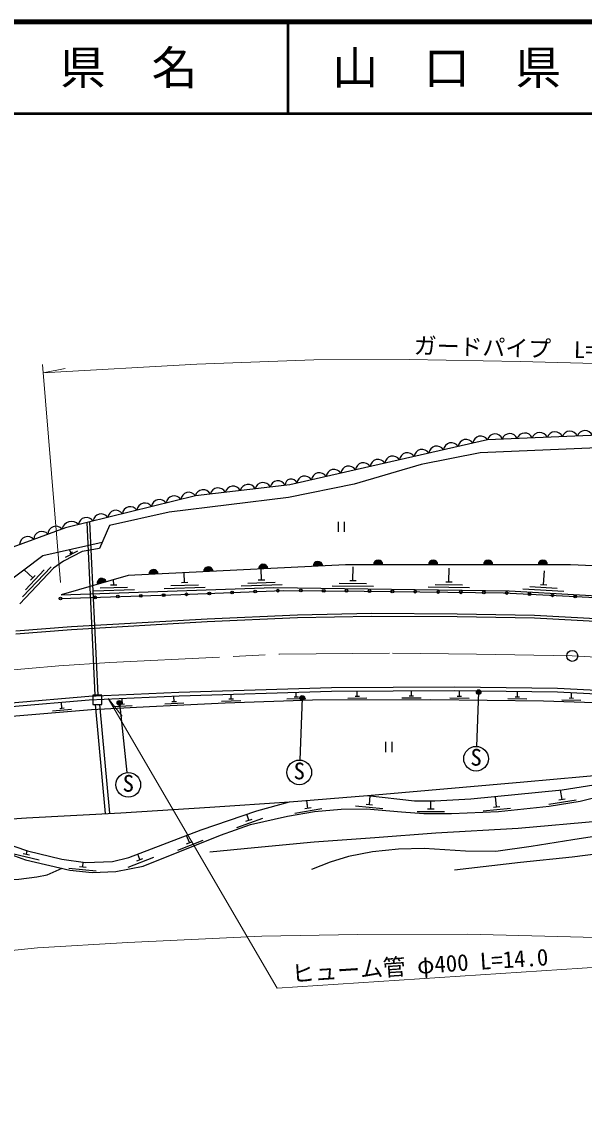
# Model space of a CAD drawing. Units: millimetres at full size, sheet at 1:1000; details may follow other scales. Extents: x 40000 to 680000, y 20000 to 380000.
# Drawn here: x 303953 to 365384, y 260178 to 380000 of the extents above; entities that cross this region are included whole.
import ezdxf
from ezdxf.enums import TextEntityAlignment as Align

# ---------------------------------------------------------------- set-up
doc = ezdxf.new("R2010")
doc.units = ezdxf.units.MM
doc.header["$LTSCALE"] = 1000
doc.linetypes.add('CHAIN', pattern=[18.5, 12, -1.5, 3.5, -1.5])
for name, color, linetype, lineweight in [('M-BGD', 7, 'Continuous', 25), ('M-BGD-EXST', 7, 'Continuous', 25), ('M-BMK', 2, 'CHAIN', 13), ('M-BMK-SRVR', 3, 'Continuous', 25), ('M-STR-HTXT', 7, 'Continuous', 13), ('M-TTL', 2, 'Continuous', 140), ('M-TTL-LINE', 7, 'Continuous', 50)]:
    doc.layers.add(name, color=color, linetype=linetype, lineweight=lineweight)
doc.layers.add('M-TTL-TXT', color=7, linetype='Continuous')
doc.styles.add('ＭＳ ゴシック', font='')
doc.styles.get('ＭＳ ゴシック').set_extended_font_data('MS Gothic')

msp = doc.modelspace()

# ---------------------------------------------------------------- hatches: boundary and pattern name
at = {"layer": 'M-BGD'}
for points in [[(343401, 320666), (342381, 320666, -0.41421), (342891, 321176, -0.41421)], [(349401, 320666), (348381, 320666, -0.41421), (348891, 321176, -0.41421)], [(354381, 320666, -0.41421), (354891, 321176, -0.41421), (355401, 320666)], [(360381, 320666, -0.41421), (360891, 321176, -0.41421), (361401, 320666)], [(317822, 319598, -0.41421), (318306, 320133, -0.41421), (318841, 319649)], [(324833, 319947), (323815, 319896, -0.41421), (324299, 320431, -0.41421)], [(329807, 320194, -0.41421), (330291, 320729, -0.41421), (330826, 320245)], [(335800, 320492, -1), (336819, 320542)], [(312196, 318515, -0.41421), (312545, 319146, -0.41421), (313176, 318797)]]:
    msp.add_hatch(color=256, dxfattribs=at).paths.add_polyline_path(points)
at = {"layer": 'M-BGD-EXST'}
for points in [[(354082, 306863, -1), (353642, 306624, -0.41421), (353742, 306963, -0.41421)], [(314819, 305680, -1), (314380, 305441, -0.41421), (314479, 305780, -0.41421)], [(334810, 306238, -1), (334371, 305999, -0.41421), (334471, 306338, -0.41421)]]:
    msp.add_hatch(color=256, dxfattribs=at).paths.add_polyline_path(points)

# ---------------------------------------------------------------- linework, layer by layer
at = {"layer": 'M-BGD'}
for p, q in [((311968, 306396), (311082, 325283)), ((312269, 306396), (311379, 325356)), ((338503, 325365), (338503, 324247)), ((339170, 325365), (339170, 324247)), ((308727, 321505), (310063, 322186)), ((309327, 321979), (309162, 322302)), ((309171, 321900), (309483, 322059)), ((304030, 317174), (307130, 320436)), ((305145, 319218), (304204, 320112)), ((304329, 317924), (306396, 320099)), ((330133, 319018), (330093, 320208)), ((340127, 318944), (340147, 320444)), ((350609, 318801), (350630, 320301)), ((360968, 318499), (361052, 319997)), ((304904, 318965), (305386, 319472)), ((313989, 318472), (313971, 319026)), ((321373, 318722), (322072, 318745)), ((321722, 318734), (321687, 319790)), ((328644, 318667), (331643, 318769)), ((329783, 319006), (330483, 319030)), ((339777, 318949), (340477, 318940)), ((350259, 318806), (350959, 318796)), ((311761, 317797), (316258, 317949)), ((312500, 318122), (315499, 318223)), ((313640, 318461), (314339, 318484)), ((319494, 318058), (323991, 318210)), ((320233, 318383), (323232, 318484)), ((327905, 318342), (332402, 318494)), ((337869, 318375), (342368, 318314)), ((338623, 318665), (341623, 318624)), ((348351, 318232), (352851, 318170)), ((349105, 318522), (352105, 318481)), ((358687, 318027), (363180, 317773)), ((359453, 318284), (362448, 318115)), ((360618, 318519), (361317, 318479)), ((340601, 306311), (340599, 306828)), ((346515, 306337), (346513, 306854)), ((351761, 306307), (351769, 306869)), ((358094, 306226), (358101, 306787)), ((308324, 304985), (308273, 305594)), ((314934, 305429), (314904, 306012)), ((319553, 305453), (321650, 305556)), ((320347, 305702), (320836, 305726)), ((320591, 305714), (320564, 306270)), ((325780, 305765), (327879, 305832)), ((326578, 306001), (327068, 306016)), ((326823, 306008), (326809, 306473)), ((332890, 305990), (334989, 306056)), ((333688, 306225), (334178, 306241)), ((333933, 306233), (333918, 306695)), ((339552, 306096), (341652, 306105)), ((340356, 306310), (340846, 306312)), ((345466, 306122), (347566, 306132)), ((346270, 306336), (346760, 306338)), ((350709, 306110), (352809, 306083)), ((351516, 306310), (352006, 306304)), ((357041, 306029), (359141, 306003)), ((357849, 306229), (358339, 306223)), ((362939, 305915), (365038, 305846)), ((363750, 306098), (364240, 306082)), ((363995, 306090), (364013, 306651)), ((307296, 304688), (309388, 304864)), ((308080, 304965), (308569, 305006)), ((311963, 305396), (313055, 293467)), ((312421, 305396), (313511, 293492)), ((313896, 305166), (315994, 305274)), ((314690, 305417), (315179, 305442)), ((343700, 301295), (343700, 300177)), ((344366, 301295), (344366, 300177)), ((362976, 295010), (362812, 296031)), ((335211, 294067), (335072, 294905)), ((341928, 294469), (342013, 295415)), ((348634, 293981), (348638, 294857)), ((355821, 294193), (355709, 295330)), ((361543, 294475), (364505, 294953)), ((362631, 294954), (363322, 295066)), ((333780, 293526), (336740, 294017)), ((334866, 294010), (335556, 294125)), ((340407, 294304), (343395, 294036)), ((341580, 294500), (342277, 294437)), ((347133, 293687), (350133, 293674)), ((348284, 293982), (348984, 293979)), ((354358, 293747), (357343, 294041)), ((355473, 294158), (356170, 294227)), ((327452, 291952), (330279, 292956)), ((328435, 292619), (329095, 292853)), ((328765, 292736), (328532, 293394)), ((320988, 289452), (323770, 290575)), ((321942, 290161), (322591, 290423)), ((322267, 290292), (321949, 291078)), ((302906, 289082), (305829, 288408)), ((304094, 289116), (304776, 288958)), ((304435, 289037), (304521, 289410)), ((316850, 288431), (316625, 289027)), ((310259, 287685), (310955, 287611)), ((310607, 287648), (310659, 288145)), ((315553, 287621), (318359, 288681)), ((316523, 288308), (317177, 288555)), ((309084, 287507), (312067, 287192))]:
    msp.add_line(p, q, dxfattribs=at)
for points in [[(458273, 332689), (441133, 336301), (418463, 339161), (410092, 339969), (407730, 340237), (397102, 339532), (392058, 337919), (369576, 334922), (354830, 334322), (333219, 329416), (322911, 328198), (308724, 324702), (292891, 318917), (284563, 318755)], [(370278, 333573), (354046, 332891), (347598, 331631), (340244, 329458), (333070, 328027), (320041, 326428), (313533, 324955), (312441, 322436), (310544, 322095), (308497, 321051), (307392, 320277), (303707, 316398)], [(312731, 323105), (306237, 321643), (301943, 318408), (290271, 317775), (282614, 317371), (262337, 314671), (255288, 313718), (253989, 312954), (237806, 309718), (220036, 306315), (200798, 302603), (197495, 299776), (176759, 300099), (182374, 298196), (184856, 297865), (185414, 297345)], [(381224, 319882), (363891, 320666), (339306, 320666), (315569, 319486), (308249, 317378), (331476, 318163), (357197, 317811), (403331, 315203)], [(308173, 316972), (321314, 317408), (332515, 317851), (341353, 317793), (356596, 317591), (365892, 317117), (377866, 316253), (403324, 314790), (406832, 314522)], [(412028, 311391), (400092, 312354), (390724, 313122), (381051, 313802), (373791, 314355), (367316, 314713), (359961, 315125), (351515, 315268), (342162, 315322), (334060, 315165), (324190, 314728), (309356, 313864), (303281, 313392)], [(412003, 311092), (400068, 312055), (390701, 312823), (381029, 313502), (373772, 314056), (367299, 314413), (359950, 314825), (351511, 314968), (342164, 315021), (334070, 314865), (324205, 314428), (309376, 313565), (303304, 313093)], [(543352, 244088), (533244, 255001), (523348, 264771), (516364, 270381), (509016, 275658), (500840, 280784), (495212, 283815), (481526, 290266), (473186, 293388), (464706, 295917), (456332, 298054), (446938, 299776), (430767, 302060), (427511, 302476), (416775, 303456), (401987, 304304), (385310, 305781), (374578, 306500), (362496, 307131), (351254, 307276), (337772, 307215), (321110, 306696), (311275, 306247), (302789, 305536)], [(543035, 243841), (532957, 254723), (523081, 264472), (516122, 270062), (508793, 275325), (500639, 280438), (495032, 283458), (481370, 289897), (473058, 293008), (464600, 295531), (456246, 297663), (446874, 299381), (430714, 301664), (427468, 302079), (416745, 303057), (401958, 303905), (385279, 305383), (374554, 306100), (362483, 306731), (351253, 306876), (337779, 306815), (321126, 306296), (311301, 305848), (302829, 305138)], [(270005, 280562), (269246, 284247), (269113, 288438), (267620, 292711), (267754, 299326), (277176, 300971), (287309, 302347), (302422, 304079), (311545, 304844), (317897, 305171), (326176, 305578), (335693, 305879), (348634, 305937), (360958, 305779), (368786, 305524), (377200, 305018), (392566, 303871), (400225, 303130), (402728, 302867), (402327, 300746)], [(341712, 295450), (358808, 296951), (371783, 298083), (373606, 298164), (386854, 299392), (402327, 300746), (403602, 300407), (403557, 299410), (409056, 299723), (416773, 298895), (420512, 299231), (423479, 298078), (430663, 298816), (437318, 298584), (438302, 297433), (439815, 297769), (443831, 296812), (447000, 298633), (450848, 298195), (451861, 296274), (455378, 295234), (459611, 291009), (464764, 286649)], [(324489, 289274), (329356, 289764), (335886, 290365), (342512, 290839), (349180, 291345), (358168, 291868), (367167, 292659), (375262, 293751), (378565, 294572), (387030, 296408), (393719, 297547), (396627, 298037), (403319, 298606), (407855, 298670), (412350, 298669)], [(301885, 290320), (301494, 289425), (304332, 288414), (309189, 287295), (311611, 287039), (314232, 287137), (317207, 287708), (325643, 291116), (328921, 292261), (332983, 293191), (335918, 293678), (338841, 293958), (341615, 293995), (345415, 293654), (347888, 293484), (350887, 293471), (356044, 293703), (361565, 294276), (364963, 294824), (369085, 295837), (372388, 297226), (373606, 298164)], [(333176, 294749), (341712, 295450), (346849, 294857), (349058, 294857), (353009, 295063), (362980, 296047), (366459, 296601), (369778, 297355), (371783, 298083)], [(268518, 292308), (275699, 291166), (281147, 290598), (282912, 290548), (288367, 290732), (294489, 291837), (298522, 292587), (304441, 292992), (314758, 293561), (324503, 294181), (333176, 294749)], [(301885, 290320), (304577, 289390), (308298, 288496), (310896, 288110), (313866, 288221), (315632, 288644), (323539, 291690), (329633, 293770), (333176, 294749)], [(369310, 291399), (364150, 290591), (359598, 289858), (355750, 289333), (352412, 289368), (347908, 289658), (345103, 289561), (342264, 289298), (339625, 288786), (337651, 288145), (335607, 287337)], [(351212, 287310), (358451, 288146), (364090, 288718), (370074, 289513)], [(271305, 283823), (272271, 284041), (274804, 284283), (278992, 284921), (283780, 285675), (287357, 286029), (290457, 286132), (295734, 286132), (300308, 286188), (303632, 286299), (305585, 286531), (306728, 286777), (308338, 287491)]]:
    msp.add_lwpolyline(points, dxfattribs=at)
msp.add_lwpolyline([(311698, 305396), (312698, 305396), (312698, 306396), (311698, 306396)], close=True, dxfattribs=at)
for centre in [(321937, 317432), (324435, 317531), (326933, 317630), (329431, 317729), (331929, 317828), (334429, 317838), (336929, 317822), (339429, 317805), (341928, 317785), (344428, 317752), (346928, 317719), (349428, 317686), (351928, 317652), (354427, 317619), (356927, 317574), (359423, 317446), (308173, 316972), (311943, 317097), (314441, 317180), (316940, 317263), (319438, 317345), (361920, 317319), (364417, 317192)]:
    msp.add_circle(centre, 150, dxfattribs=at)
for centre, radius, start, end in [((352490, 333484), 875, 32.79115, 172.79115), ((354094, 333848), 875, 32.79115, 172.79115), ((355639, 334137), 830, 17.53957, 167.12083), ((357264, 334122), 875, 22.33019, 162.33019), ((358907, 334189), 875, 22.33019, 162.33019), ((360551, 334255), 875, 22.33019, 162.33019), ((362194, 334322), 875, 22.33019, 162.33019), ((363837, 334389), 875, 22.33019, 162.33019), ((365480, 334456), 875, 22.33019, 162.33019), ((347679, 332392), 875, 32.79115, 172.79115), ((349283, 332756), 875, 32.79115, 172.79115), ((350887, 333120), 875, 32.79115, 172.79115), ((342868, 331300), 875, 32.79115, 172.79115), ((344472, 331664), 875, 32.79115, 172.79115), ((346076, 332028), 875, 32.79115, 172.79115), ((336454, 329843), 875, 32.79115, 172.79115), ((338057, 330207), 875, 32.79115, 172.79115), ((339661, 330572), 875, 32.79115, 172.79115), ((341265, 330936), 875, 32.79115, 172.79115), ((330295, 328769), 875, 26.73616, 166.73616), ((331928, 328962), 875, 26.73616, 166.73616), ((333363, 329380), 654, 18.6881, 182.09481), ((334850, 329479), 875, 32.79115, 172.79115), ((322184, 327711), 875, 33.84533, 173.84533), ((323762, 327998), 875, 26.73616, 166.73616), ((325395, 328190), 875, 26.73616, 166.73616), ((327028, 328383), 875, 26.73616, 166.73616), ((328662, 328576), 875, 26.73616, 166.73616), ((317394, 326530), 875, 33.84533, 173.84533), ((318990, 326924), 875, 33.84533, 173.84533), ((320587, 327317), 875, 33.84533, 173.84533), ((312603, 325350), 875, 33.84533, 173.84533), ((314200, 325743), 875, 33.84533, 173.84533), ((315797, 326137), 875, 33.84533, 173.84533), ((307667, 323997), 875, 40.06938, 180.06938), ((309369, 324319), 1060, 43.58365, 166.84878), ((311007, 324956), 875, 33.84533, 173.84533), ((304578, 322869), 875, 40.06938, 180.06938), ((306123, 323433), 875, 40.06938, 180.06938), ((342891, 320666), 510, 360, 180), ((348891, 320666), 510, 360, 180), ((354891, 320666), 510, 360, 180), ((360891, 320666), 510, 360, 180), ((318331, 319624), 510, 2.84523, 182.84523), ((324324, 319921), 510, 2.84523, 182.84523), ((330317, 320219), 510, 2.84523, 182.84523), ((336309, 320517), 510, 2.84523, 182.84523), ((312686, 318656), 510, 16.0688, 196.0688)]:
    msp.add_arc(centre, radius, start, end, dxfattribs=at)
at = {"layer": 'M-BGD-EXST'}
for p, q in [((314599, 305561), (315429, 297953)), ((334590, 306119), (334314, 299314)), ((353862, 306743), (353634, 300806))]:
    msp.add_line(p, q, dxfattribs=at)
for centre, radius in [((353862, 306743), 250), ((314599, 305561), 250), ((334590, 306119), 250), ((353582, 299457), 1350), ((334260, 297965), 1350), ((315575, 296611), 1350)]:
    msp.add_circle(centre, radius, dxfattribs=at)
at = {"layer": 'M-BMK'}
msp.add_lwpolyline([(299535, 308895), (307997, 309599), (313547, 309980), (332104, 310896), (344453, 310986), (353622, 310874), (364094, 310702), (375821, 310040), (387179, 309270), (415627, 306845), (428936, 305604), (441376, 304295), (446534, 303582), (450590, 302916), (454931, 302095)], dxfattribs=at)
at = {"layer": 'M-BMK-SRVR'}
msp.add_circle((364094, 310702), 600, dxfattribs=at)
at = {"layer": 'M-STR-HTXT'}
for p, q in [((308185, 318723), (306206, 342567)), ((306283, 341640), (308691, 342116)), ((313369, 306032), (314890, 304105))]:
    msp.add_line(p, q, dxfattribs=at)
for points in [[(306283, 341640), (323082, 342574), (335850, 343046), (346274, 343088), (358416, 342875), (373497, 342489), (395144, 342075), (408337, 341930)], [(369613, 276871), (331853, 274373), (313369, 306032)], [(286885, 276842), (305653, 278785), (315529, 279384), (330175, 280073), (340623, 280260), (352659, 280274), (366706, 279930), (379283, 279155), (392012, 278206), (402442, 277201), (413515, 275937), (427760, 274256), (439970, 272762), (443009, 272331), (453863, 269861), (465024, 266314), (474433, 262610), (482717, 258631), (493406, 252597), (502887, 246205), (510757, 240001), (516433, 234987), (520326, 231196), (522994, 228402)]]:
    msp.add_lwpolyline(points, dxfattribs=at)
at = {"layer": 'M-TTL'}
msp.add_line((680000, 380000), (40000, 380000), dxfattribs=at)
at = {"layer": 'M-TTL-LINE'}
for p, q in [((333000, 380000), (333000, 370000)), ((40000, 370000), (680000, 370000))]:
    msp.add_line(p, q, dxfattribs=at)

# ---------------------------------------------------------------- texts
at = {"layer": 'M-BGD-EXST', "style": 'ＭＳ ゴシック'}
for p in [(352927, 298165), (333604, 296672), (314920, 295319)]:
    msp.add_text('S', height=1833, rotation=358.508, dxfattribs=at).set_placement(p, align=Align.BOTTOM_LEFT)
at = {"layer": 'M-STR-HTXT', "style": 'ＭＳ ゴシック'}
for s, rotation, p in [('ガードパイプ\u3000L=98.0', 358.535, (346740, 343173)), ('ヒューム管 φ400 L=14.0', 3.785, (333510, 274483))]:
    msp.add_text(s, height=1833, rotation=rotation, dxfattribs=at).set_placement(p, align=Align.BOTTOM_LEFT)
at = {"layer": 'M-TTL-TXT', "style": 'ＭＳ ゴシック'}
for s, p in [('県\u3000名', (315625, 375000)), ('山\u3000口\u3000県', (350375, 375000))]:
    msp.add_text(s, height=3666, dxfattribs=at).set_placement(p, align=Align.MIDDLE_CENTER)

doc.saveas('drawing.dxf')
